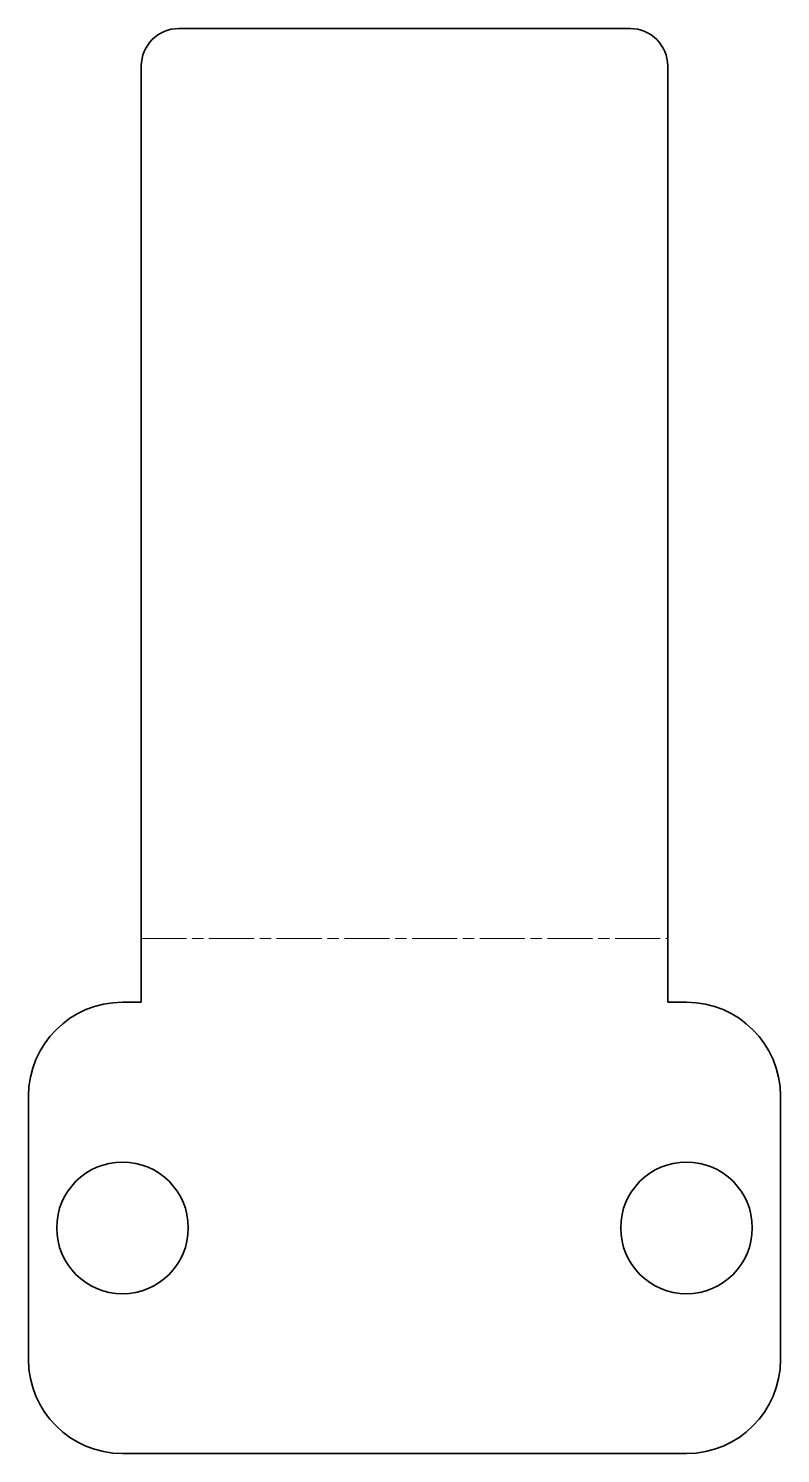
# Model space of a CAD drawing. Header units: inches. Extents: x 0 to 40, y 0 to 75.8.
import ezdxf

# ---------------------------------------------------------------- set-up
doc = ezdxf.new("R2010")
doc.units = ezdxf.units.IN
doc.header["$MEASUREMENT"] = 0
doc.linetypes.add('Chain', pattern=[13.68, 9.12, -1.14, 2.28, -1.14])
doc.layers.add('SIMUMAK Bend Centerline (ISO)', color=7, linetype='Chain', lineweight=9)
doc.layers.add('SIMUMAK Visible (ISO)', color=7, linetype='Continuous', lineweight=35)

# ---------------------------------------------------------------- blocks, each defined once
blk = doc.blocks.new('PTM-03-SPTUBR04_Sheet_2_PTM-03-SPTUBR04 (desplegada)')
at = {"layer": 'SIMUMAK Bend Centerline (ISO)', "ltscale": 0.263158}
blk.add_line((-14, -10.5), (14, -10.5), dxfattribs=at)
at = {"layer": 'SIMUMAK Visible (ISO)'}
for p, q in [((-12, 37.893), (12, 37.893)), ((-14, -13.893), (-14, 35.893)), ((14, 35.893), (14, -13.893)), ((-15, -13.893), (-14, -13.893)), ((14, -13.893), (15, -13.893)), ((-20, -32.893), (-20, -18.893)), ((20, -18.893), (20, -32.893)), ((15, -37.893), (-15, -37.893))]:
    blk.add_line(p, q, dxfattribs=at)
for centre in [(-15, -25.893), (15, -25.893)]:
    blk.add_circle(centre, 3.5, dxfattribs=at)
at = {"layer": 'SIMUMAK Visible (ISO)', "extrusion": (0, 0, -1)}
for centre, radius, start, end in [((12, 35.893), 2, 0, 90), ((-12, 35.893), 2, 90, 180), ((15, -18.893), 5, 0, 90), ((-15, -18.893), 5, 90, 180), ((15, -32.893), 5, 270, 360), ((-15, -32.893), 5, 180, 270)]:
    blk.add_arc(centre, radius, start, end, dxfattribs=at)

msp = doc.modelspace()

# ---------------------------------------------------------------- block references
msp.add_blockref('PTM-03-SPTUBR04_Sheet_2_PTM-03-SPTUBR04 (desplegada)', (20, 37.893))

doc.saveas('drawing.dxf')
